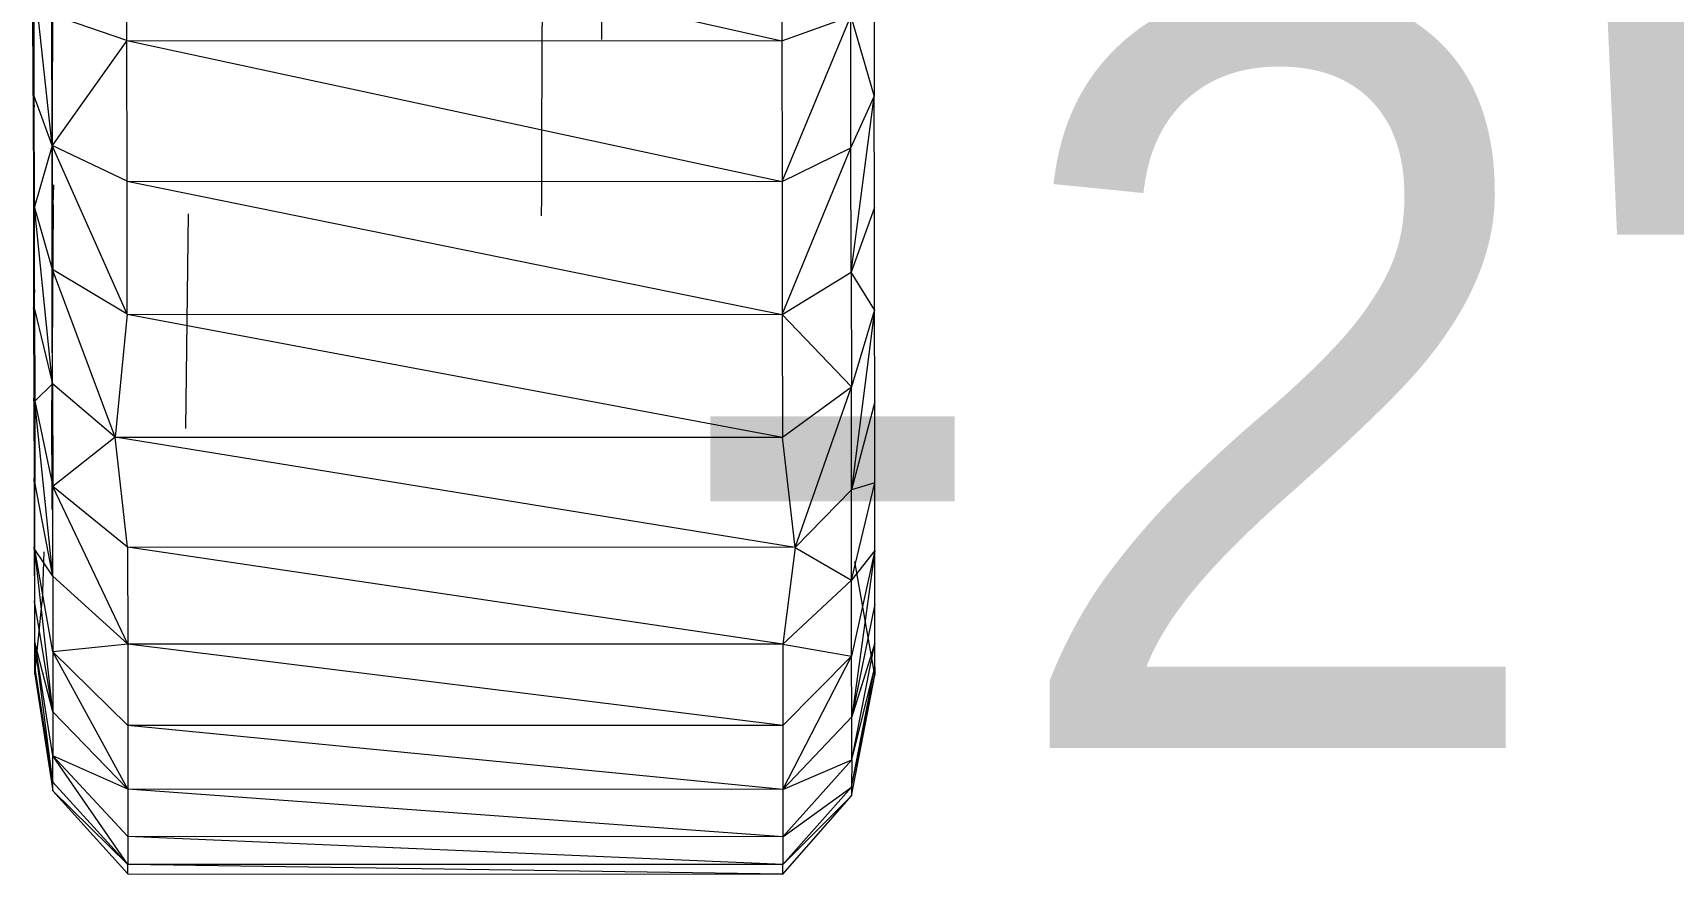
# Model space of a CAD drawing. Header units: inches. Extents: x 9584 to 15274, y -226 to 527.
# Drawn here: x 12389.61 to 12409.33, y -29.96 to -19.86 of the extents above; entities that cross this region are included whole.
import ezdxf

# ---------------------------------------------------------------- set-up
doc = ezdxf.new("R2010")
doc.units = ezdxf.units.IN
doc.header["$MEASUREMENT"] = 0
for name, color, linetype, lineweight in [('0-1', 7, 'Continuous', 5), ('0-4', 252, 'Continuous', 9), ('A-FLOR-LEVL', 51, 'Continuous', 9), ('A-GENM', 5, 'Continuous', 9)]:
    doc.layers.add(name, color=color, linetype=linetype, lineweight=lineweight)
doc.styles.add('Century Gothic', font='ufonts.com_century-gothic.ttf', dxfattribs={"height": 9})

# ---------------------------------------------------------------- blocks, each defined once
blk = doc.blocks.new('CTR - 2nd Phase_rvt-1-BUILDING SECTION - EAST_WEST - LOOKING NORTH')
at = {"layer": 'A-FLOR-LEVL', "insert": (12397.219, -19.449), "char_height": 9, "width": 150.288, "attachment_point": 1, "style": 'Century Gothic'}
blk.add_mtext('-2\' - 6" - STREET LEVEL', dxfattribs=at)
blk = doc.blocks.new('Land_Rover_Evoque_-_SUV_Car_Vehicle_Automobile_13067 - Land Rover EVOQUE_dwg-1230547-BUILDING SECTION - EAST_WEST - LOOKING NORTH')
at = {"layer": 'A-GENM'}
for p, q in [((12396.464, -10.248), (12396.445, -19.937)), ((12390.736, -19.948), (12390.733, -18.184)), ((12390.733, -18.184), (12398.613, -19.95)), ((12389.847, -18.352), (12389.833, -21.945)), ((12389.847, -18.352), (12389.835, -22.523)), ((12395.731, -20.117), (12395.734, -18.746)), ((12389.609, -20.609), (12389.606, -19.197)), ((12389.624, -20.615), (12389.622, -19.203)), ((12389.838, -21.21), (12389.622, -19.203)), ((12398.612, -19.34), (12398.613, -19.95)), ((12399.722, -19.413), (12399.724, -20.622)), ((12390.736, -19.948), (12389.836, -19.638)), ((12389.838, -21.21), (12389.836, -19.638)), ((12398.613, -19.95), (12399.44, -19.655)), ((12398.615, -21.64), (12399.44, -19.655)), ((12399.443, -21.238), (12399.44, -19.655)), ((12399.44, -19.655), (12399.724, -20.622)), ((12390.736, -19.948), (12389.838, -21.21)), ((12390.739, -21.638), (12390.736, -19.948)), ((12390.736, -19.948), (12398.613, -19.95)), ((12390.736, -19.948), (12398.615, -21.64)), ((12395.728, -21.17), (12395.731, -20.117)), ((12398.613, -19.95), (12398.615, -21.64)), ((12389.609, -20.609), (12389.624, -20.55)), ((12389.609, -20.609), (12389.613, -21.939)), ((12389.609, -20.609), (12389.624, -20.745)), ((12389.626, -21.945), (12389.624, -20.615)), ((12389.838, -21.21), (12389.624, -20.615)), ((12399.443, -21.238), (12399.724, -20.622)), ((12399.446, -22.731), (12399.724, -20.622)), ((12399.726, -21.952), (12399.724, -20.622)), ((12389.838, -21.21), (12389.626, -21.945)), ((12390.742, -23.237), (12389.838, -21.21)), ((12390.739, -21.638), (12389.838, -21.21)), ((12389.841, -22.699), (12389.838, -21.21)), ((12395.725, -21.828), (12395.728, -21.17)), ((12398.615, -21.64), (12399.443, -21.238)), ((12398.618, -23.239), (12399.443, -21.238)), ((12399.446, -22.731), (12399.443, -21.238)), ((12389.85, -21.921), (12389.857, -21.681)), ((12390.742, -23.237), (12390.739, -21.638)), ((12390.739, -21.638), (12398.615, -21.64)), ((12390.739, -21.638), (12398.618, -23.239)), ((12398.615, -21.64), (12398.618, -23.239)), ((12389.625, -21.877), (12389.613, -21.939)), ((12395.724, -22.054), (12395.725, -21.828)), ((12389.613, -21.939), (12389.615, -23.169)), ((12389.628, -23.174), (12389.626, -21.945)), ((12389.843, -24.072), (12389.626, -21.945)), ((12389.841, -22.699), (12389.626, -21.945)), ((12389.833, -21.945), (12389.836, -23.512)), ((12389.833, -21.945), (12389.837, -23.892)), ((12389.833, -21.945), (12389.836, -23.491)), ((12389.85, -21.921), (12389.835, -24.276)), ((12391.444, -24.608), (12391.479, -22.029)), ((12399.726, -21.952), (12399.446, -22.731)), ((12399.728, -23.182), (12399.726, -21.952)), ((12390.742, -23.237), (12389.841, -22.699)), ((12390.595, -24.712), (12389.841, -22.699)), ((12389.843, -24.072), (12389.841, -22.699)), ((12398.618, -23.239), (12399.446, -22.731)), ((12399.728, -23.182), (12399.446, -22.731)), ((12399.446, -22.731), (12399.448, -24.109)), ((12389.627, -22.939), (12389.615, -23.169)), ((12389.615, -23.169), (12389.628, -23.094)), ((12389.615, -23.169), (12389.619, -24.279)), ((12389.628, -23.174), (12389.63, -24.283)), ((12389.628, -23.174), (12389.843, -24.072)), ((12390.742, -23.237), (12390.595, -24.712)), ((12390.742, -23.237), (12398.618, -23.239)), ((12390.742, -23.237), (12398.62, -24.713)), ((12398.618, -23.239), (12398.62, -24.713)), ((12398.618, -23.239), (12399.448, -24.109)), ((12399.728, -23.182), (12399.448, -24.109)), ((12399.728, -23.182), (12399.449, -25.347)), ((12399.729, -24.29), (12399.728, -23.182)), ((12389.836, -23.512), (12389.837, -23.892)), ((12389.619, -24.279), (12389.629, -24.076)), ((12389.619, -24.279), (12389.63, -24.202)), ((12389.63, -24.283), (12389.843, -24.072)), ((12390.595, -24.712), (12389.843, -24.072)), ((12389.843, -24.072), (12389.845, -25.306)), ((12398.62, -24.713), (12399.448, -24.109)), ((12398.772, -26.039), (12399.448, -24.109)), ((12399.449, -25.347), (12399.448, -24.109)), ((12389.619, -24.279), (12389.621, -25.249)), ((12389.63, -24.283), (12389.631, -25.253)), ((12389.846, -26.382), (12389.63, -24.283)), ((12389.63, -24.283), (12389.845, -25.306)), ((12389.83, -24.279), (12389.829, -24.67)), ((12389.83, -24.274), (12389.83, -24.279)), ((12389.838, -25.582), (12389.835, -24.276)), ((12399.729, -24.29), (12399.449, -25.347)), ((12399.731, -25.261), (12399.729, -24.29)), ((12390.595, -24.712), (12389.845, -25.306)), ((12398.772, -26.039), (12390.595, -24.712)), ((12390.746, -26.037), (12390.595, -24.712)), ((12390.595, -24.712), (12398.62, -24.713)), ((12398.772, -26.039), (12398.62, -24.713)), ((12389.621, -25.249), (12389.63, -25.076)), ((12389.621, -25.249), (12389.631, -25.174)), ((12389.621, -25.249), (12389.624, -26.061)), ((12389.631, -26.064), (12389.631, -25.253)), ((12389.846, -26.382), (12389.631, -25.253)), ((12390.746, -26.037), (12389.845, -25.306)), ((12390.747, -27.199), (12389.845, -25.306)), ((12389.846, -26.382), (12389.845, -25.306)), ((12398.772, -26.039), (12399.449, -25.347)), ((12399.731, -25.261), (12399.449, -25.347)), ((12399.451, -26.432), (12399.449, -25.347)), ((12399.451, -26.432), (12399.731, -25.261)), ((12399.731, -26.076), (12399.731, -25.261)), ((12389.624, -26.061), (12389.631, -25.937)), ((12389.624, -26.061), (12389.631, -26)), ((12389.624, -26.061), (12389.625, -26.705)), ((12389.631, -26.707), (12389.631, -26.064)), ((12389.846, -26.382), (12389.631, -26.064)), ((12389.846, -27.294), (12389.631, -26.064)), ((12389.847, -28.014), (12389.631, -26.064)), ((12389.739, -26.091), (12389.72, -26.687)), ((12398.772, -26.039), (12390.746, -26.037)), ((12398.623, -27.2), (12390.746, -26.037)), ((12390.746, -26.037), (12390.747, -27.199)), ((12398.772, -26.039), (12398.623, -27.2)), ((12398.772, -26.039), (12399.451, -26.432)), ((12399.731, -26.076), (12399.451, -27.344)), ((12399.731, -26.076), (12399.451, -26.432)), ((12399.731, -26.076), (12399.452, -28.074)), ((12399.73, -27.573), (12399.488, -26.209)), ((12399.731, -26.72), (12399.731, -26.076)), ((12390.747, -27.199), (12389.846, -26.382)), ((12389.846, -26.382), (12389.846, -27.294)), ((12398.623, -27.2), (12399.451, -26.432)), ((12399.451, -27.344), (12399.451, -26.432)), ((12389.625, -26.705), (12389.631, -26.65)), ((12389.625, -26.705), (12389.627, -27.176)), ((12389.631, -27.561), (12389.72, -26.687)), ((12389.632, -27.178), (12389.631, -26.707)), ((12389.847, -28.014), (12389.631, -26.707)), ((12399.731, -26.72), (12399.452, -28.074)), ((12399.732, -27.19), (12399.731, -26.72)), ((12389.627, -27.176), (12389.629, -27.465)), ((12389.631, -27.465), (12389.632, -27.178)), ((12389.846, -28.858), (12389.632, -27.178)), ((12389.847, -28.014), (12389.632, -27.178)), ((12389.848, -28.541), (12389.632, -27.178)), ((12390.747, -27.199), (12389.846, -27.294)), ((12398.623, -27.2), (12390.747, -27.199)), ((12398.625, -28.18), (12390.747, -27.199)), ((12390.747, -27.199), (12390.748, -28.178)), ((12398.623, -27.2), (12398.625, -28.18)), ((12398.623, -27.2), (12399.451, -27.344)), ((12399.452, -28.592), (12399.732, -27.19)), ((12399.732, -27.19), (12399.452, -28.074)), ((12399.731, -27.478), (12399.732, -27.19)), ((12390.748, -28.178), (12389.846, -27.294)), ((12390.749, -28.945), (12389.846, -27.294)), ((12389.846, -27.294), (12389.847, -28.014)), ((12398.625, -28.18), (12399.451, -27.344)), ((12398.625, -28.948), (12399.451, -27.344)), ((12399.452, -28.074), (12399.451, -27.344)), ((12389.631, -27.561), (12389.629, -27.465)), ((12389.631, -27.561), (12389.631, -27.465)), ((12389.846, -28.858), (12389.631, -27.465)), ((12389.631, -27.561), (12389.845, -28.963)), ((12389.631, -27.561), (12389.846, -28.858)), ((12399.45, -29.023), (12399.73, -27.573)), ((12399.451, -28.918), (12399.731, -27.478)), ((12399.451, -28.918), (12399.73, -27.573)), ((12399.452, -28.592), (12399.731, -27.478)), ((12399.73, -27.573), (12399.729, -27.477)), ((12399.731, -27.478), (12399.73, -27.573)), ((12390.749, -28.945), (12389.847, -28.014)), ((12389.847, -28.014), (12389.848, -28.541)), ((12398.625, -28.18), (12390.748, -28.178)), ((12398.625, -28.948), (12390.748, -28.178)), ((12390.748, -28.178), (12390.749, -28.945)), ((12398.625, -28.948), (12399.452, -28.074)), ((12398.625, -28.18), (12398.625, -28.948)), ((12399.452, -28.592), (12399.452, -28.074)), ((12389.846, -28.858), (12389.848, -28.541)), ((12390.749, -28.945), (12389.848, -28.541)), ((12390.749, -29.512), (12389.848, -28.541)), ((12390.748, -29.848), (12389.848, -28.541)), ((12398.625, -28.948), (12399.452, -28.592)), ((12398.625, -29.514), (12399.452, -28.592)), ((12399.452, -28.592), (12399.451, -28.918)), ((12389.845, -28.963), (12389.846, -28.858)), ((12390.747, -29.962), (12389.845, -28.963)), ((12390.748, -29.848), (12389.845, -28.963)), ((12390.748, -29.848), (12389.846, -28.858)), ((12398.625, -28.948), (12390.749, -28.945)), ((12398.625, -29.514), (12390.749, -28.945)), ((12390.749, -28.945), (12390.749, -29.512)), ((12398.624, -29.85), (12399.451, -28.918)), ((12398.625, -29.514), (12399.451, -28.918)), ((12398.625, -28.948), (12398.625, -29.514)), ((12399.451, -28.918), (12399.45, -29.023)), ((12398.623, -29.965), (12399.45, -29.023)), ((12398.624, -29.85), (12399.45, -29.023)), ((12390.749, -29.512), (12390.748, -29.848)), ((12398.625, -29.514), (12390.749, -29.512)), ((12398.624, -29.85), (12390.749, -29.512)), ((12398.625, -29.514), (12398.624, -29.85)), ((12390.747, -29.962), (12390.748, -29.848)), ((12390.747, -29.962), (12398.623, -29.965)), ((12398.623, -29.965), (12390.748, -29.848)), ((12398.624, -29.85), (12390.748, -29.848)), ((12398.623, -29.965), (12398.624, -29.85))]:
    blk.add_line(p, q, dxfattribs=at)
blk = doc.blocks.new('Land_Rover_Evoque_-_SUV_Car_Vehicle_Automobile_13067 - Land_Rover_Evoque_-_SUV_Car_Vehicle_Automobile_13067-1230553-BUILDING SECTION - EAST_WEST - LOOKING NORTH')
blk.add_blockref('Land_Rover_Evoque_-_SUV_Car_Vehicle_Automobile_13067 - Land Rover EVOQUE_dwg-1230547-BUILDING SECTION - EAST_WEST - LOOKING NORTH', (0, 0))
blk = doc.blocks.new('CTR  - Topography_rvt-1-BUILDING SECTION - EAST_WEST - LOOKING NORTH')
at = {"layer": '0-4'}
blk.add_blockref('Land_Rover_Evoque_-_SUV_Car_Vehicle_Automobile_13067 - Land_Rover_Evoque_-_SUV_Car_Vehicle_Automobile_13067-1230553-BUILDING SECTION - EAST_WEST - LOOKING NORTH', (0, 0), dxfattribs=at)
blk = doc.blocks.new('CTR - 1st Phase - Common Walls_rvt-1-BUILDING SECTION - EAST_WEST - LOOKING NORTH')
at = {"layer": 'A-FLOR-LEVL', "insert": (12397.219, -19.449), "char_height": 9, "width": 150.288, "attachment_point": 1, "style": 'Century Gothic'}
blk.add_mtext('-2\' - 6" - STREET LEVEL', dxfattribs=at)

msp = doc.modelspace()

# ---------------------------------------------------------------- block references
at = {"layer": '0-1'}
for name in ['CTR - 2nd Phase_rvt-1-BUILDING SECTION - EAST_WEST - LOOKING NORTH', 'CTR - 1st Phase - Common Walls_rvt-1-BUILDING SECTION - EAST_WEST - LOOKING NORTH', 'CTR  - Topography_rvt-1-BUILDING SECTION - EAST_WEST - LOOKING NORTH']:
    msp.add_blockref(name, (0, 0), dxfattribs=at)

# ---------------------------------------------------------------- texts
at = {"layer": 'A-FLOR-LEVL', "insert": (12397.2187, -19.4492), "char_height": 9, "width": 150.288, "attachment_point": 1, "style": 'Century Gothic'}
msp.add_mtext('-2\' - 6" - STREET LEVEL', dxfattribs=at)

doc.saveas('drawing.dxf')
